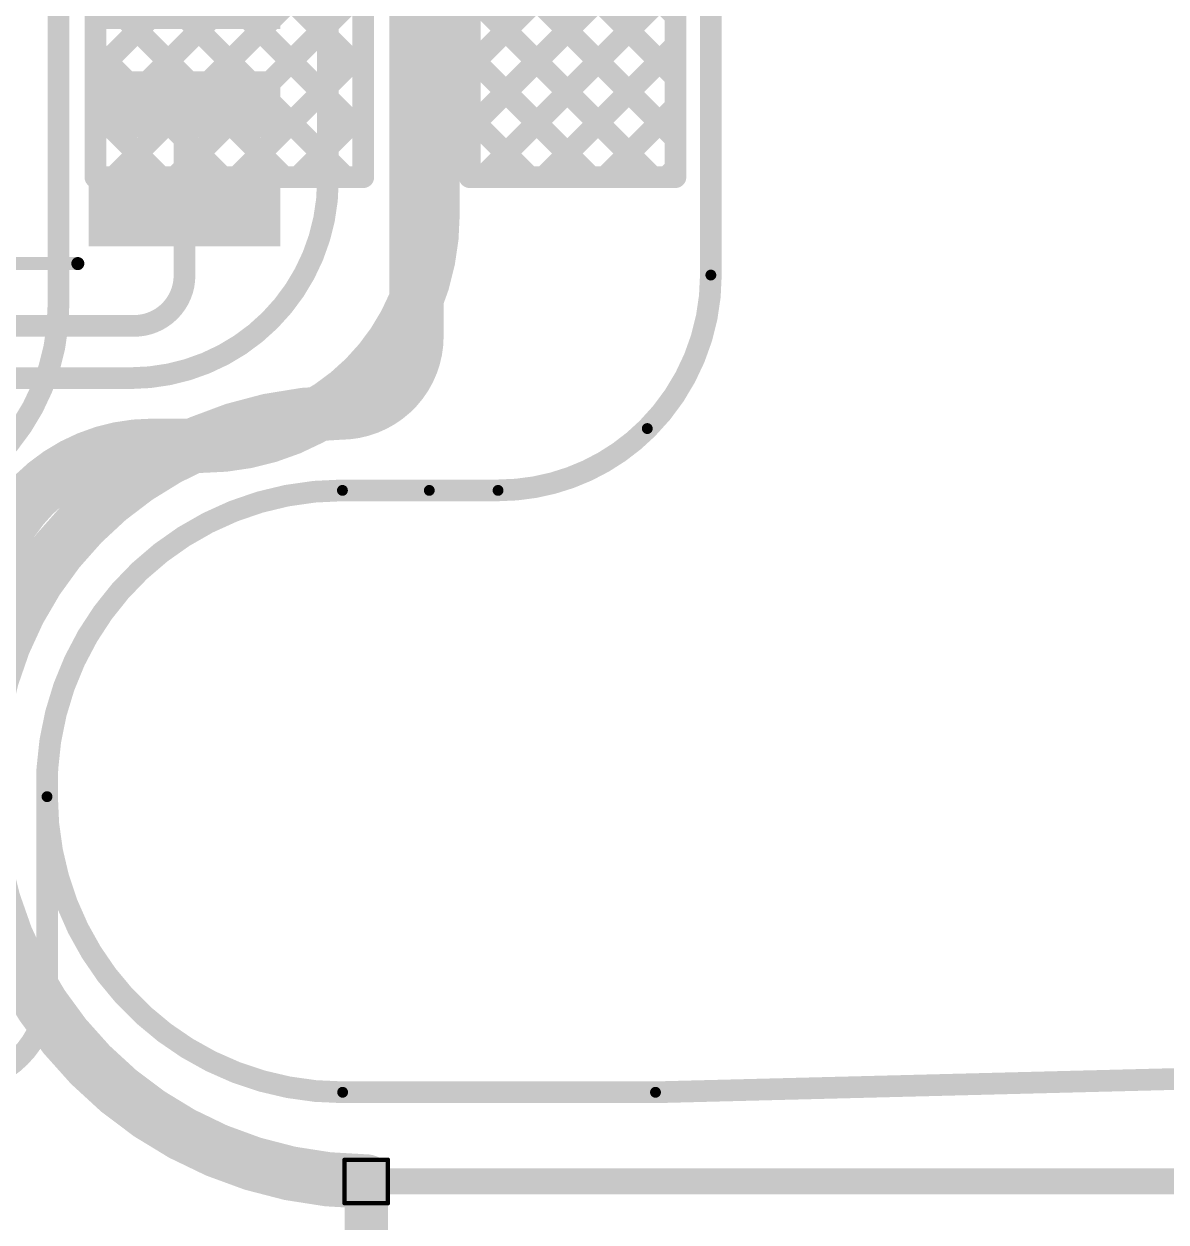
# Model space of a CAD drawing. Header units: inches. Extents: x 3 to 457, y -41 to 239.
# Drawn here: x 122.48 to 135.84, y 128 to 142.01 of the extents above; entities that cross this region are included whole.
import ezdxf

# ---------------------------------------------------------------- set-up
doc = ezdxf.new("R2010")
doc.units = ezdxf.units.IN
for name, color, linetype in [('Board Outline', 216, 'Continuous'), ('Bottom Layer', 5, 'Continuous'), ('Drill Drawing', 1, 'Continuous'), ('Fabrication', 76, 'Continuous'), ('Top Layer', 1, 'Continuous'), ('Top Overlay', 2, 'Continuous'), ('Top Paste', 8, 'Continuous'), ('Top Solder', 216, 'Continuous'), ('Via Holes', 16, 'Continuous')]:
    doc.layers.add(name, color=color, linetype=linetype)

# ---------------------------------------------------------------- blocks, each defined once
blk = doc.blocks.new('14_SO_112')
at = {"layer": 'Top Layer'}
for points in [[(-1.7501108, 4.096994599999999), (-1.7501108, 3.5230054), (-3.7881052, 3.5230054), (-3.7881052, 4.096994599999999)], [(3.7881052, 4.096994599999999), (3.7881052, 3.5230054), (1.7501108, 3.5230054), (1.7501108, 4.096994599999999)], [(-1.7501108, 2.8269946), (-1.7501108, 2.2530054), (-3.7881052, 2.2530054), (-3.7881052, 2.8269946)], [(3.7881052, 2.8269946), (3.7881052, 2.2530054), (1.7501108, 2.2530054), (1.7501108, 2.8269946)], [(-1.7501108, 1.556994599999999), (-1.7501108, 0.9830053999999997), (-3.7881052, 0.9830054000000001), (-3.7881052, 1.5569946)], [(3.7881052, 1.556994599999999), (3.7881052, 0.9830053999999997), (1.7501108, 0.9830054000000001), (1.7501108, 1.5569946)], [(-1.7501108, 0.2869945999999998), (-1.7501108, -0.2869946000000002), (-3.7881052, -0.2869945999999998), (-3.7881052, 0.2869946000000002)], [(3.7881052, 0.2869945999999998), (3.7881052, -0.2869946000000002), (1.7501108, -0.2869945999999998), (1.7501108, 0.2869946000000002)], [(-1.7501108, -0.9830054000000001), (-1.7501108, -1.5569946), (-3.7881052, -1.556994599999999), (-3.7881052, -0.9830053999999997)], [(3.7881052, -0.9830054000000001), (3.7881052, -1.5569946), (1.7501108, -1.556994599999999), (1.7501108, -0.9830053999999997)], [(-1.7501108, -2.2530054), (-1.7501108, -2.8269946), (-3.7881052, -2.8269946), (-3.7881052, -2.2530054)], [(3.7881052, -2.2530054), (3.7881052, -2.8269946), (1.7501108, -2.8269946), (1.7501108, -2.2530054)], [(-1.7501108, -3.5230054), (-1.7501108, -4.096994599999999), (-3.7881052, -4.096994599999999), (-3.7881052, -3.5230054)], [(3.7881052, -3.5230054), (3.7881052, -4.096994599999999), (1.7501108, -4.096994599999999), (1.7501108, -3.5230054)]]:
    blk.add_hatch(color=1, dxfattribs=at).paths.add_polyline_path(points)
at = {"layer": 'Top Paste'}
for points in [[(-1.7501108, 4.096994599999999), (-1.7501108, 3.5230054), (-3.7881052, 3.5230054), (-3.7881052, 4.096994599999999)], [(3.7881052, 4.096994599999999), (3.7881052, 3.5230054), (1.7501108, 3.5230054), (1.7501108, 4.096994599999999)], [(-1.7501108, 2.8269946), (-1.7501108, 2.2530054), (-3.7881052, 2.2530054), (-3.7881052, 2.8269946)], [(3.7881052, 2.8269946), (3.7881052, 2.2530054), (1.7501108, 2.2530054), (1.7501108, 2.8269946)], [(-1.7501108, 1.556994599999999), (-1.7501108, 0.9830053999999997), (-3.7881052, 0.9830054000000001), (-3.7881052, 1.5569946)], [(3.7881052, 1.556994599999999), (3.7881052, 0.9830053999999997), (1.7501108, 0.9830054000000001), (1.7501108, 1.5569946)], [(-1.7501108, 0.2869945999999998), (-1.7501108, -0.2869946000000002), (-3.7881052, -0.2869945999999998), (-3.7881052, 0.2869946000000002)], [(3.7881052, 0.2869945999999998), (3.7881052, -0.2869946000000002), (1.7501108, -0.2869945999999998), (1.7501108, 0.2869946000000002)], [(-1.7501108, -0.9830054000000001), (-1.7501108, -1.5569946), (-3.7881052, -1.556994599999999), (-3.7881052, -0.9830053999999997)], [(3.7881052, -0.9830054000000001), (3.7881052, -1.5569946), (1.7501108, -1.556994599999999), (1.7501108, -0.9830053999999997)], [(-1.7501108, -2.2530054), (-1.7501108, -2.8269946), (-3.7881052, -2.8269946), (-3.7881052, -2.2530054)], [(3.7881052, -2.2530054), (3.7881052, -2.8269946), (1.7501108, -2.8269946), (1.7501108, -2.2530054)], [(-1.7501108, -3.5230054), (-1.7501108, -4.096994599999999), (-3.7881052, -4.096994599999999), (-3.7881052, -3.5230054)], [(3.7881052, -3.5230054), (3.7881052, -4.096994599999999), (1.7501108, -4.096994599999999), (1.7501108, -3.5230054)]]:
    blk.add_hatch(color=8, dxfattribs=at).paths.add_polyline_path(points)
at = {"layer": 'Top Solder'}
for points in [[(-1.6485108, 4.1985946), (-1.6485108, 3.421405399999999), (-3.8897052, 3.421405399999999), (-3.8897052, 4.1985946)], [(3.8897052, 4.1985946), (3.8897052, 3.421405399999999), (1.6485108, 3.421405399999999), (1.6485108, 4.1985946)], [(-1.6485108, 2.9285946), (-1.6485108, 2.151405399999999), (-3.8897052, 2.1514054), (-3.8897052, 2.9285946)], [(3.8897052, 2.9285946), (3.8897052, 2.151405399999999), (1.6485108, 2.1514054), (1.6485108, 2.9285946)], [(-1.6485108, 1.658594599999999), (-1.6485108, 0.8814053999999997), (-3.8897052, 0.8814054000000002), (-3.8897052, 1.6585946)], [(3.8897052, 1.658594599999999), (3.8897052, 0.8814053999999997), (1.6485108, 0.8814054000000002), (1.6485108, 1.6585946)], [(-1.6485108, 0.3885945999999997), (-1.6485108, -0.3885946000000002), (-3.8897052, -0.3885945999999997), (-3.8897052, 0.3885946000000002)], [(3.8897052, 0.3885945999999997), (3.8897052, -0.3885946000000002), (1.6485108, -0.3885945999999997), (1.6485108, 0.3885946000000002)], [(-1.6485108, -0.8814054000000002), (-1.6485108, -1.6585946), (-3.8897052, -1.658594599999999), (-3.8897052, -0.8814053999999997)], [(3.8897052, -0.8814054000000002), (3.8897052, -1.6585946), (1.6485108, -1.658594599999999), (1.6485108, -0.8814053999999997)], [(-1.6485108, -2.1514054), (-1.6485108, -2.9285946), (-3.8897052, -2.9285946), (-3.8897052, -2.151405399999999)], [(3.8897052, -2.1514054), (3.8897052, -2.9285946), (1.6485108, -2.9285946), (1.6485108, -2.151405399999999)], [(-1.6485108, -3.421405399999999), (-1.6485108, -4.1985946), (-3.8897052, -4.1985946), (-3.8897052, -3.421405399999999)], [(3.8897052, -3.421405399999999), (3.8897052, -4.1985946), (1.6485108, -4.1985946), (1.6485108, -3.421405399999999)]]:
    blk.add_hatch(color=216, dxfattribs=at).paths.add_polyline_path(points)
at = {"layer": 'Top Overlay'}
for points, const_width in [([(-1.5213838, 4.4012104), (1.5214346, 4.4012104)], 0.1524), ([(-4.166107999999999, 3.7084), (-4.166107999999999, 3.9624)], 0.1999996), ([(-4.166107999999999, 3.9624), (-4.039108, 3.835399999999999)], 0.1999996), ([(-4.166107999999999, 3.7084), (-4.039108, 3.835399999999999)], 0.1999996), ([(-1.5213838, -4.4012104), (1.5214346, -4.4012104)], 0.1524)]:
    blk.add_lwpolyline(points, dxfattribs=dict(at, const_width=const_width))
for points, const_width in [([(-1.5594838, 4.4012104, 1), (-1.4832838, 4.4012104, 1)], 0.0762), ([(1.4833346, 4.4012104, 1), (1.5595346, 4.4012104, 1)], 0.0762), ([(-4.2161079, 3.9624, 1), (-4.116108099999999, 3.9624, 1)], 0.0999998), ([(-4.2161079, 3.9624, 1), (-4.116108099999999, 3.9624, 1)], 0.0999998), ([(-4.0891079, 3.835399999999999, 1), (-3.9891081, 3.835399999999999, 1)], 0.0999998), ([(-4.0891079, 3.835399999999999, 1), (-3.9891081, 3.835399999999999, 1)], 0.0999998), ([(-4.2161079, 3.7084, 1), (-4.116108099999999, 3.7084, 1)], 0.0999998), ([(-4.2161079, 3.7084, 1), (-4.116108099999999, 3.7084, 1)], 0.0999998), ([(-1.5594838, -4.4012104, 1), (-1.4832838, -4.4012104, 1)], 0.0762), ([(1.4833346, -4.4012104, 1), (1.5595346, -4.4012104, 1)], 0.0762)]:
    blk.add_lwpolyline(points, format="xyb", close=True, dxfattribs=dict(at, const_width=const_width))

msp = doc.modelspace()

# ---------------------------------------------------------------- hatches: boundary and pattern name
at = {"layer": 'Bottom Layer'}
h = msp.add_hatch(color=5, dxfattribs=at)
edge = h.paths.add_edge_path()
edge.add_arc((126.48482704, 128.47032218), 0.2999994, 0, 360)
at = {"layer": 'Top Layer'}
h = msp.add_hatch(color=1, dxfattribs=at)
edge = h.paths.add_edge_path()
edge.add_arc((126.48482704, 128.47032218), 0.2999994, 0, 360)
at = {"layer": 'Via Holes'}
h = msp.add_hatch(color=7, dxfattribs=at)
edge = h.paths.add_edge_path()
edge.add_arc((126.48482704, 128.47032218), 0.1499997, 0, 360)

# ---------------------------------------------------------------- linework, layer by layer
at = {"layer": 'Board Outline', "const_width": 0.127}
for points in [[(130.51565972, 139.0714008), (130.51565972, 158.98451058)], [(129.77205948, 137.27618976), (129.77207726, 137.27617198)], [(126.20620936, 136.55312796), (127.22220936, 136.55312796)], [(127.22220936, 136.55312796), (128.02643432, 136.55312796)], [(129.8680029, 129.51347478), (136.0826082, 129.6719657)], [(126.20854108, 129.51347478), (129.8680029, 129.51347478)]]:
    msp.add_lwpolyline(points, dxfattribs=at)
for points in [[(130.51565972, 139.0714008, -0.198912367379658), (129.77205948, 137.27618976)], [(129.77205948, 137.27618976, -0.198912367379658), (128.02643432, 136.55312796)], [(122.75101942, 132.97093802, -0.4248238825365849), (126.20620936, 136.55312796)], [(126.20854108, 129.51347478, -0.4142135623828077), (122.7511007, 132.97091516)]]:
    msp.add_lwpolyline(points, format="xyb", dxfattribs=at)
at = {"layer": 'Board Outline', "const_width": 0.0635}
for points in [[(130.48390972, 139.0714008, 1), (130.54740972, 139.0714008, 1)], [(130.48390972, 139.0714008, 1), (130.54740972, 139.0714008, 1)], [(129.74030948, 137.27618976, 1), (129.80380948, 137.27618976, 1)], [(129.74030948, 137.27618976, 1), (129.80380948, 137.27618976, 1)], [(129.74030948, 137.27618976, 1), (129.80380948, 137.27618976, 1)], [(129.74032726, 137.27617198, 1), (129.80382726, 137.27617198, 1)], [(126.17445936, 136.55312796, 1), (126.23795936, 136.55312796, 1)], [(126.17445936, 136.55312796, 1), (126.23795936, 136.55312796, 1)], [(127.19045936, 136.55312796, 1), (127.25395936, 136.55312796, 1)], [(127.19045936, 136.55312796, 1), (127.25395936, 136.55312796, 1)], [(127.99468432, 136.55312796, 1), (128.05818432, 136.55312796, 1)], [(127.99468432, 136.55312796, 1), (128.05818432, 136.55312796, 1)], [(122.71926942, 132.97093802, 1), (122.78276942, 132.97093802, 1)], [(122.7193507, 132.97091516, 1), (122.7828507, 132.97091516, 1)], [(126.17679108, 129.51347478, 1), (126.24029108, 129.51347478, 1)], [(126.17679108, 129.51347478, 1), (126.24029108, 129.51347478, 1)], [(129.8362529, 129.51347478, 1), (129.8997529, 129.51347478, 1)], [(129.8362529, 129.51347478, 1), (129.8997529, 129.51347478, 1)]]:
    msp.add_lwpolyline(points, format="xyb", close=True, dxfattribs=at)
at = {"layer": 'Bottom Layer'}
for points, const_width in [([(130.10130698, 158.98451058), (130.10130952, 140.2166868)], 0.254), ([(127.07251192, 138.35465852), (127.07251192, 155.4734)], 0.635), ([(126.45021192, 140.2166868), (126.45021192, 155.4734)], 0.254), ([(127.69481192, 140.2166868), (127.69481192, 155.4734)], 0.254), ([(122.88481392, 138.72007562), (122.88481392, 144.87695688)], 0.254), ([(123.31661392, 141.43859698), (126.45021192, 144.57219498)], 0.254), ([(123.37349722, 144.5206279), (126.45021192, 141.4439132)], 0.254), ([(127.69481192, 144.5098075), (130.10130952, 142.1033099)], 0.254), ([(123.31661392, 140.2166868), (123.31661392, 144.453483)], 0.254), ([(123.31661392, 143.85908998), (126.45021192, 140.72549198)], 0.254), ([(123.31661392, 140.72017576), (126.45021192, 143.85377376)], 0.254), ([(127.69481192, 141.50626766), (130.10130952, 143.91276526)], 0.254), ([(127.69481192, 143.79138628), (130.10130952, 141.38488868)], 0.254), ([(123.31661392, 143.14066876), (126.24059588, 140.2166868)], 0.254), ([(123.53154618, 140.2166868), (126.45021192, 143.13535254)], 0.254), ([(127.69481192, 140.78784644), (130.10130952, 143.19434404)], 0.254), ([(127.69481192, 143.07296506), (130.10130952, 140.66646746)], 0.254), ([(123.31661392, 142.42224754), (125.52217466, 140.2166868)], 0.254), ([(124.2499674, 140.2166868), (126.45021192, 142.41693132)], 0.254), ([(127.8420735, 140.2166868), (130.10130952, 142.47592282)], 0.254), ([(127.69481192, 142.35457686), (129.83270198, 140.2166868)], 0.254), ([(123.31661392, 141.70382632), (124.80375344, 140.2166868)], 0.254), ([(124.96838862, 140.2166868), (126.45021192, 141.6985101)], 0.254), ([(128.56049472, 140.2166868), (130.10130952, 141.7575016)], 0.254), ([(127.69481192, 141.63615564), (129.11428076, 140.2166868)], 0.254), ([(123.31661392, 140.9854051), (124.08533222, 140.2166868)], 0.254), ([(125.68680984, 140.2166868), (126.45021192, 140.98008888)], 0.254), ([(129.27891594, 140.2166868), (130.10130952, 141.03908038)], 0.254), ([(127.69481192, 140.91773442), (128.39585954, 140.2166868)], 0.254), ([(129.99733716, 140.2166868), (130.10130952, 140.32065916)], 0.254), ([(123.31661392, 140.2166868), (126.45021192, 140.2166868)], 0.254), ([(127.69481192, 140.2166868), (130.10130952, 140.2166868)], 0.254), ([(126.48482704, 128.47032218), (136.13777192, 128.47032218)], 0.3048)]:
    msp.add_lwpolyline(points, dxfattribs=dict(at, const_width=const_width))
for points, const_width in [([(130.03780952, 142.1033099, 1), (130.16480952, 142.1033099, 1)], 0.127), ([(123.25311392, 141.70382632, 1), (123.38011392, 141.70382632, 1)], 0.127), ([(126.38671192, 141.6985101, 1), (126.51371192, 141.6985101, 1)], 0.127), ([(130.03780952, 141.7575016, 1), (130.16480952, 141.7575016, 1)], 0.127), ([(127.63131192, 141.63615564, 1), (127.75831192, 141.63615564, 1)], 0.127), ([(123.25311392, 141.43859698, 1), (123.38011392, 141.43859698, 1)], 0.127), ([(126.38671192, 141.4439132, 1), (126.51371192, 141.4439132, 1)], 0.127), ([(127.63131192, 141.50626766, 1), (127.75831192, 141.50626766, 1)], 0.127), ([(130.03780952, 141.38488868, 1), (130.16480952, 141.38488868, 1)], 0.127), ([(123.25311392, 140.9854051, 1), (123.38011392, 140.9854051, 1)], 0.127), ([(126.38671192, 140.98008888, 1), (126.51371192, 140.98008888, 1)], 0.127), ([(130.03780952, 141.03908038, 1), (130.16480952, 141.03908038, 1)], 0.127), ([(127.63131192, 140.91773442, 1), (127.75831192, 140.91773442, 1)], 0.127), ([(123.25311392, 140.72017576, 1), (123.38011392, 140.72017576, 1)], 0.127), ([(126.38671192, 140.72549198, 1), (126.51371192, 140.72549198, 1)], 0.127), ([(127.63131192, 140.78784644, 1), (127.75831192, 140.78784644, 1)], 0.127), ([(130.03780952, 140.66646746, 1), (130.16480952, 140.66646746, 1)], 0.127), ([(130.03780952, 140.32065916, 1), (130.16480952, 140.32065916, 1)], 0.127), ([(123.25311392, 140.2166868, 1), (123.38011392, 140.2166868, 1)], 0.127), ([(123.25311392, 140.2166868, 1), (123.38011392, 140.2166868, 1)], 0.127), ([(123.46804618, 140.2166868, 1), (123.59504618, 140.2166868, 1)], 0.127), ([(124.02183222, 140.2166868, 1), (124.14883222, 140.2166868, 1)], 0.127), ([(124.1864674, 140.2166868, 1), (124.3134674, 140.2166868, 1)], 0.127), ([(124.74025344, 140.2166868, 1), (124.86725344, 140.2166868, 1)], 0.127), ([(124.90488862, 140.2166868, 1), (125.03188862, 140.2166868, 1)], 0.127), ([(125.45867466, 140.2166868, 1), (125.58567466, 140.2166868, 1)], 0.127), ([(125.62330984, 140.2166868, 1), (125.75030984, 140.2166868, 1)], 0.127), ([(126.17709588, 140.2166868, 1), (126.30409588, 140.2166868, 1)], 0.127), ([(126.38671192, 140.2166868, 1), (126.51371192, 140.2166868, 1)], 0.127), ([(126.38671192, 140.2166868, 1), (126.51371192, 140.2166868, 1)], 0.127), ([(127.63131192, 140.2166868, 1), (127.75831192, 140.2166868, 1)], 0.127), ([(127.63131192, 140.2166868, 1), (127.75831192, 140.2166868, 1)], 0.127), ([(127.7785735, 140.2166868, 1), (127.9055735, 140.2166868, 1)], 0.127), ([(128.33235954, 140.2166868, 1), (128.45935954, 140.2166868, 1)], 0.127), ([(128.49699472, 140.2166868, 1), (128.62399472, 140.2166868, 1)], 0.127), ([(129.05078076, 140.2166868, 1), (129.17778076, 140.2166868, 1)], 0.127), ([(129.21541594, 140.2166868, 1), (129.34241594, 140.2166868, 1)], 0.127), ([(129.76920198, 140.2166868, 1), (129.89620198, 140.2166868, 1)], 0.127), ([(129.93383716, 140.2166868, 1), (130.06083716, 140.2166868, 1)], 0.127), ([(130.03780952, 140.2166868, 1), (130.16480952, 140.2166868, 1)], 0.127), ([(130.03780952, 140.2166868, 1), (130.16480952, 140.2166868, 1)], 0.127), ([(122.82131392, 138.72007562, 1), (122.94831392, 138.72007562, 1)], 0.127), ([(122.82131392, 138.72007562, 1), (122.94831392, 138.72007562, 1)], 0.127), ([(126.91376192, 138.35465852, 1), (127.23126192, 138.35465852, 1)], 0.3175), ([(126.91376192, 138.35465852, 1), (127.23126192, 138.35465852, 1)], 0.3175), ([(126.02199332, 137.46288992, 1), (126.33949332, 137.46288992, 1)], 0.3175), ([(126.02199332, 137.46288992, 1), (126.33949332, 137.46288992, 1)], 0.3175), ([(126.32606942, 128.47031456, 1), (126.64356942, 128.47031456, 1)], 0.3175), ([(126.40862704, 128.47032218, 1), (126.56102704, 128.47032218, 1)], 0.1524)]:
    msp.add_lwpolyline(points, format="xyb", close=True, dxfattribs=dict(at, const_width=const_width))
for points, const_width in [([(122.88481392, 138.72007562, -0.198912367379658), (122.1408657, 136.92402384)], 0.254), ([(127.07251192, 138.35465852, -0.4142135623730951), (126.18074332, 137.46288992)], 0.635), ([(121.93486916, 133.1155072, -0.4126820772362614), (126.18074332, 137.46288992)], 0.635), ([(126.48481942, 128.47031456, -0.4134216610452752), (121.93519428, 133.0803536)], 0.635)]:
    msp.add_lwpolyline(points, format="xyb", dxfattribs=dict(at, const_width=const_width))
at = {"layer": 'Drill Drawing', "const_width": 0.0508}
for points in [[(126.23082704, 128.72432218), (126.73882704, 128.72432218)], [(126.23082704, 128.21632218), (126.23082704, 128.72432218)], [(126.73882704, 128.21632218), (126.73882704, 128.72432218)], [(126.23082704, 128.21632218), (126.73882704, 128.21632218)]]:
    msp.add_lwpolyline(points, dxfattribs=at)
at = {"layer": 'Drill Drawing', "const_width": 0.0254}
for points in [[(126.21812704, 128.72432218, 1), (126.24352704, 128.72432218, 1)], [(126.21812704, 128.72432218, 1), (126.24352704, 128.72432218, 1)], [(126.72612704, 128.72432218, 1), (126.75152704, 128.72432218, 1)], [(126.72612704, 128.72432218, 1), (126.75152704, 128.72432218, 1)], [(126.21812704, 128.21632218, 1), (126.24352704, 128.21632218, 1)], [(126.21812704, 128.21632218, 1), (126.24352704, 128.21632218, 1)], [(126.72612704, 128.21632218, 1), (126.75152704, 128.21632218, 1)], [(126.72612704, 128.21632218, 1), (126.75152704, 128.21632218, 1)]]:
    msp.add_lwpolyline(points, format="xyb", close=True, dxfattribs=at)
at = {"layer": 'Fabrication', "const_width": 0.254}
for points in [[(130.51565972, 139.0714008), (130.51565972, 158.98451058)], [(129.77205948, 137.27618976), (129.77207726, 137.27617198)], [(126.20620936, 136.55312796), (127.22220936, 136.55312796)], [(127.22220936, 136.55312796), (128.02643432, 136.55312796)], [(122.7511007, 130.69436142), (122.7511007, 133.0702317)], [(129.8680029, 129.51347478), (136.0826082, 129.6719657)], [(126.20855378, 129.51348748), (129.8680156, 129.51348748)]]:
    msp.add_lwpolyline(points, dxfattribs=at)
for points in [[(130.51565972, 139.0714008, -0.198912367379658), (129.77205948, 137.27618976)], [(129.77205948, 137.27618976, -0.198912367379658), (128.02643432, 136.55312796)], [(122.75101942, 132.97092532, -0.4248238825365849), (126.20620936, 136.55311526)], [(126.20855378, 129.51347478, -0.4142135623828077), (122.7511134, 132.97091516)], [(122.7511007, 130.69436142, -0.4142135623730951), (121.6695306, 129.61279132)]]:
    msp.add_lwpolyline(points, format="xyb", dxfattribs=at)
at = {"layer": 'Fabrication', "const_width": 0.127}
for points in [[(130.45215972, 139.0714008, 1), (130.57915972, 139.0714008, 1)], [(130.45215972, 139.0714008, 1), (130.57915972, 139.0714008, 1)], [(129.70855948, 137.27618976, 1), (129.83555948, 137.27618976, 1)], [(129.70855948, 137.27618976, 1), (129.83555948, 137.27618976, 1)], [(129.70855948, 137.27618976, 1), (129.83555948, 137.27618976, 1)], [(129.70857726, 137.27617198, 1), (129.83557726, 137.27617198, 1)], [(126.14270936, 136.55312796, 1), (126.26970936, 136.55312796, 1)], [(126.14270936, 136.55311526, 1), (126.26970936, 136.55311526, 1)], [(127.15870936, 136.55312796, 1), (127.28570936, 136.55312796, 1)], [(127.15870936, 136.55312796, 1), (127.28570936, 136.55312796, 1)], [(127.96293432, 136.55312796, 1), (128.08993432, 136.55312796, 1)], [(127.96293432, 136.55312796, 1), (128.08993432, 136.55312796, 1)], [(122.6876007, 133.0702317, 1), (122.8146007, 133.0702317, 1)], [(122.68751942, 132.97092532, 1), (122.81451942, 132.97092532, 1)], [(122.6876134, 132.97091516, 1), (122.8146134, 132.97091516, 1)], [(122.6876007, 130.69436142, 1), (122.8146007, 130.69436142, 1)], [(122.6876007, 130.69436142, 1), (122.8146007, 130.69436142, 1)], [(126.14505378, 129.51348748, 1), (126.27205378, 129.51348748, 1)], [(126.14505378, 129.51347478, 1), (126.27205378, 129.51347478, 1)], [(129.8045029, 129.51347478, 1), (129.9315029, 129.51347478, 1)], [(129.8045156, 129.51348748, 1), (129.9315156, 129.51348748, 1)]]:
    msp.add_lwpolyline(points, format="xyb", close=True, dxfattribs=at)
at = {"layer": 'Top Layer'}
for points, const_width in [([(127.2607056, 139.77840472), (127.2607056, 145.89295688)], 0.635), ([(126.03620208, 140.177266), (126.03620208, 145.7528708)], 0.254), ([(124.35896896, 139.79695688), (124.35896896, 141.06695688)], 0.254), ([(124.35896896, 139.06640208), (124.35896896, 139.79695688)], 0.254), ([(116.42798152, 138.47723384), (123.76980072, 138.47723384)], 0.254), ([(116.25634864, 137.86552056), (123.72445664, 137.86552056)], 0.254), ([(123.97701392, 137.07474744), (124.55704832, 137.07474744)], 0.635), ([(126.48482704, 125.60290856), (126.48482704, 128.47032218)], 0.508)]:
    msp.add_lwpolyline(points, dxfattribs=dict(at, const_width=const_width))
for points, const_width in [([(124.29546896, 141.06695688, 1), (124.42246896, 141.06695688, 1)], 0.127), ([(125.97270208, 140.177266, 1), (126.09970208, 140.177266, 1)], 0.127), ([(125.97270208, 140.177266, 1), (126.09970208, 140.177266, 1)], 0.127), ([(127.1019556, 139.77840472, 1), (127.4194556, 139.77840472, 1)], 0.3175), ([(127.1019556, 139.77840472, 1), (127.4194556, 139.77840472, 1)], 0.3175), ([(124.29546896, 139.79695688, 1), (124.42246896, 139.79695688, 1)], 0.127), ([(124.29546896, 139.79695688, 1), (124.42246896, 139.79695688, 1)], 0.127), ([(124.29546896, 139.06640208, 1), (124.42246896, 139.06640208, 1)], 0.127), ([(124.29546896, 139.06640208, 1), (124.42246896, 139.06640208, 1)], 0.127), ([(123.70630072, 138.47723384, 1), (123.83330072, 138.47723384, 1)], 0.127), ([(123.70630072, 138.47723384, 1), (123.83330072, 138.47723384, 1)], 0.127), ([(123.66095664, 137.86552056, 1), (123.78795664, 137.86552056, 1)], 0.127), ([(123.66095664, 137.86552056, 1), (123.78795664, 137.86552056, 1)], 0.127), ([(123.81826392, 137.07474744, 1), (124.13576392, 137.07474744, 1)], 0.3175), ([(123.81826392, 137.07474744, 1), (124.13576392, 137.07474744, 1)], 0.3175), ([(124.39829832, 137.07474744, 1), (124.71579832, 137.07474744, 1)], 0.3175), ([(124.39829832, 137.07474744, 1), (124.71579832, 137.07474744, 1)], 0.3175), ([(126.35782704, 128.47032218, 1), (126.61182704, 128.47032218, 1)], 0.254)]:
    msp.add_lwpolyline(points, format="xyb", close=True, dxfattribs=dict(at, const_width=const_width))
for points, const_width in [([(126.03620208, 140.177266, -0.4142135623730951), (123.72445664, 137.86552056)], 0.254), ([(127.2607056, 139.77840472, -0.4142135623730951), (124.55704832, 137.07474744)], 0.635), ([(124.35896896, 139.06640208, -0.4142135623730951), (123.76980072, 138.47723384)], 0.254), ([(122.0230224, 135.12075592, -0.4142135623730951), (123.97701392, 137.07474744)], 0.635)]:
    msp.add_lwpolyline(points, format="xyb", dxfattribs=dict(at, const_width=const_width))

# ---------------------------------------------------------------- block references
msp.add_blockref('14_SO_112', (121.58986096, 143.60695688))

doc.saveas('drawing.dxf')
